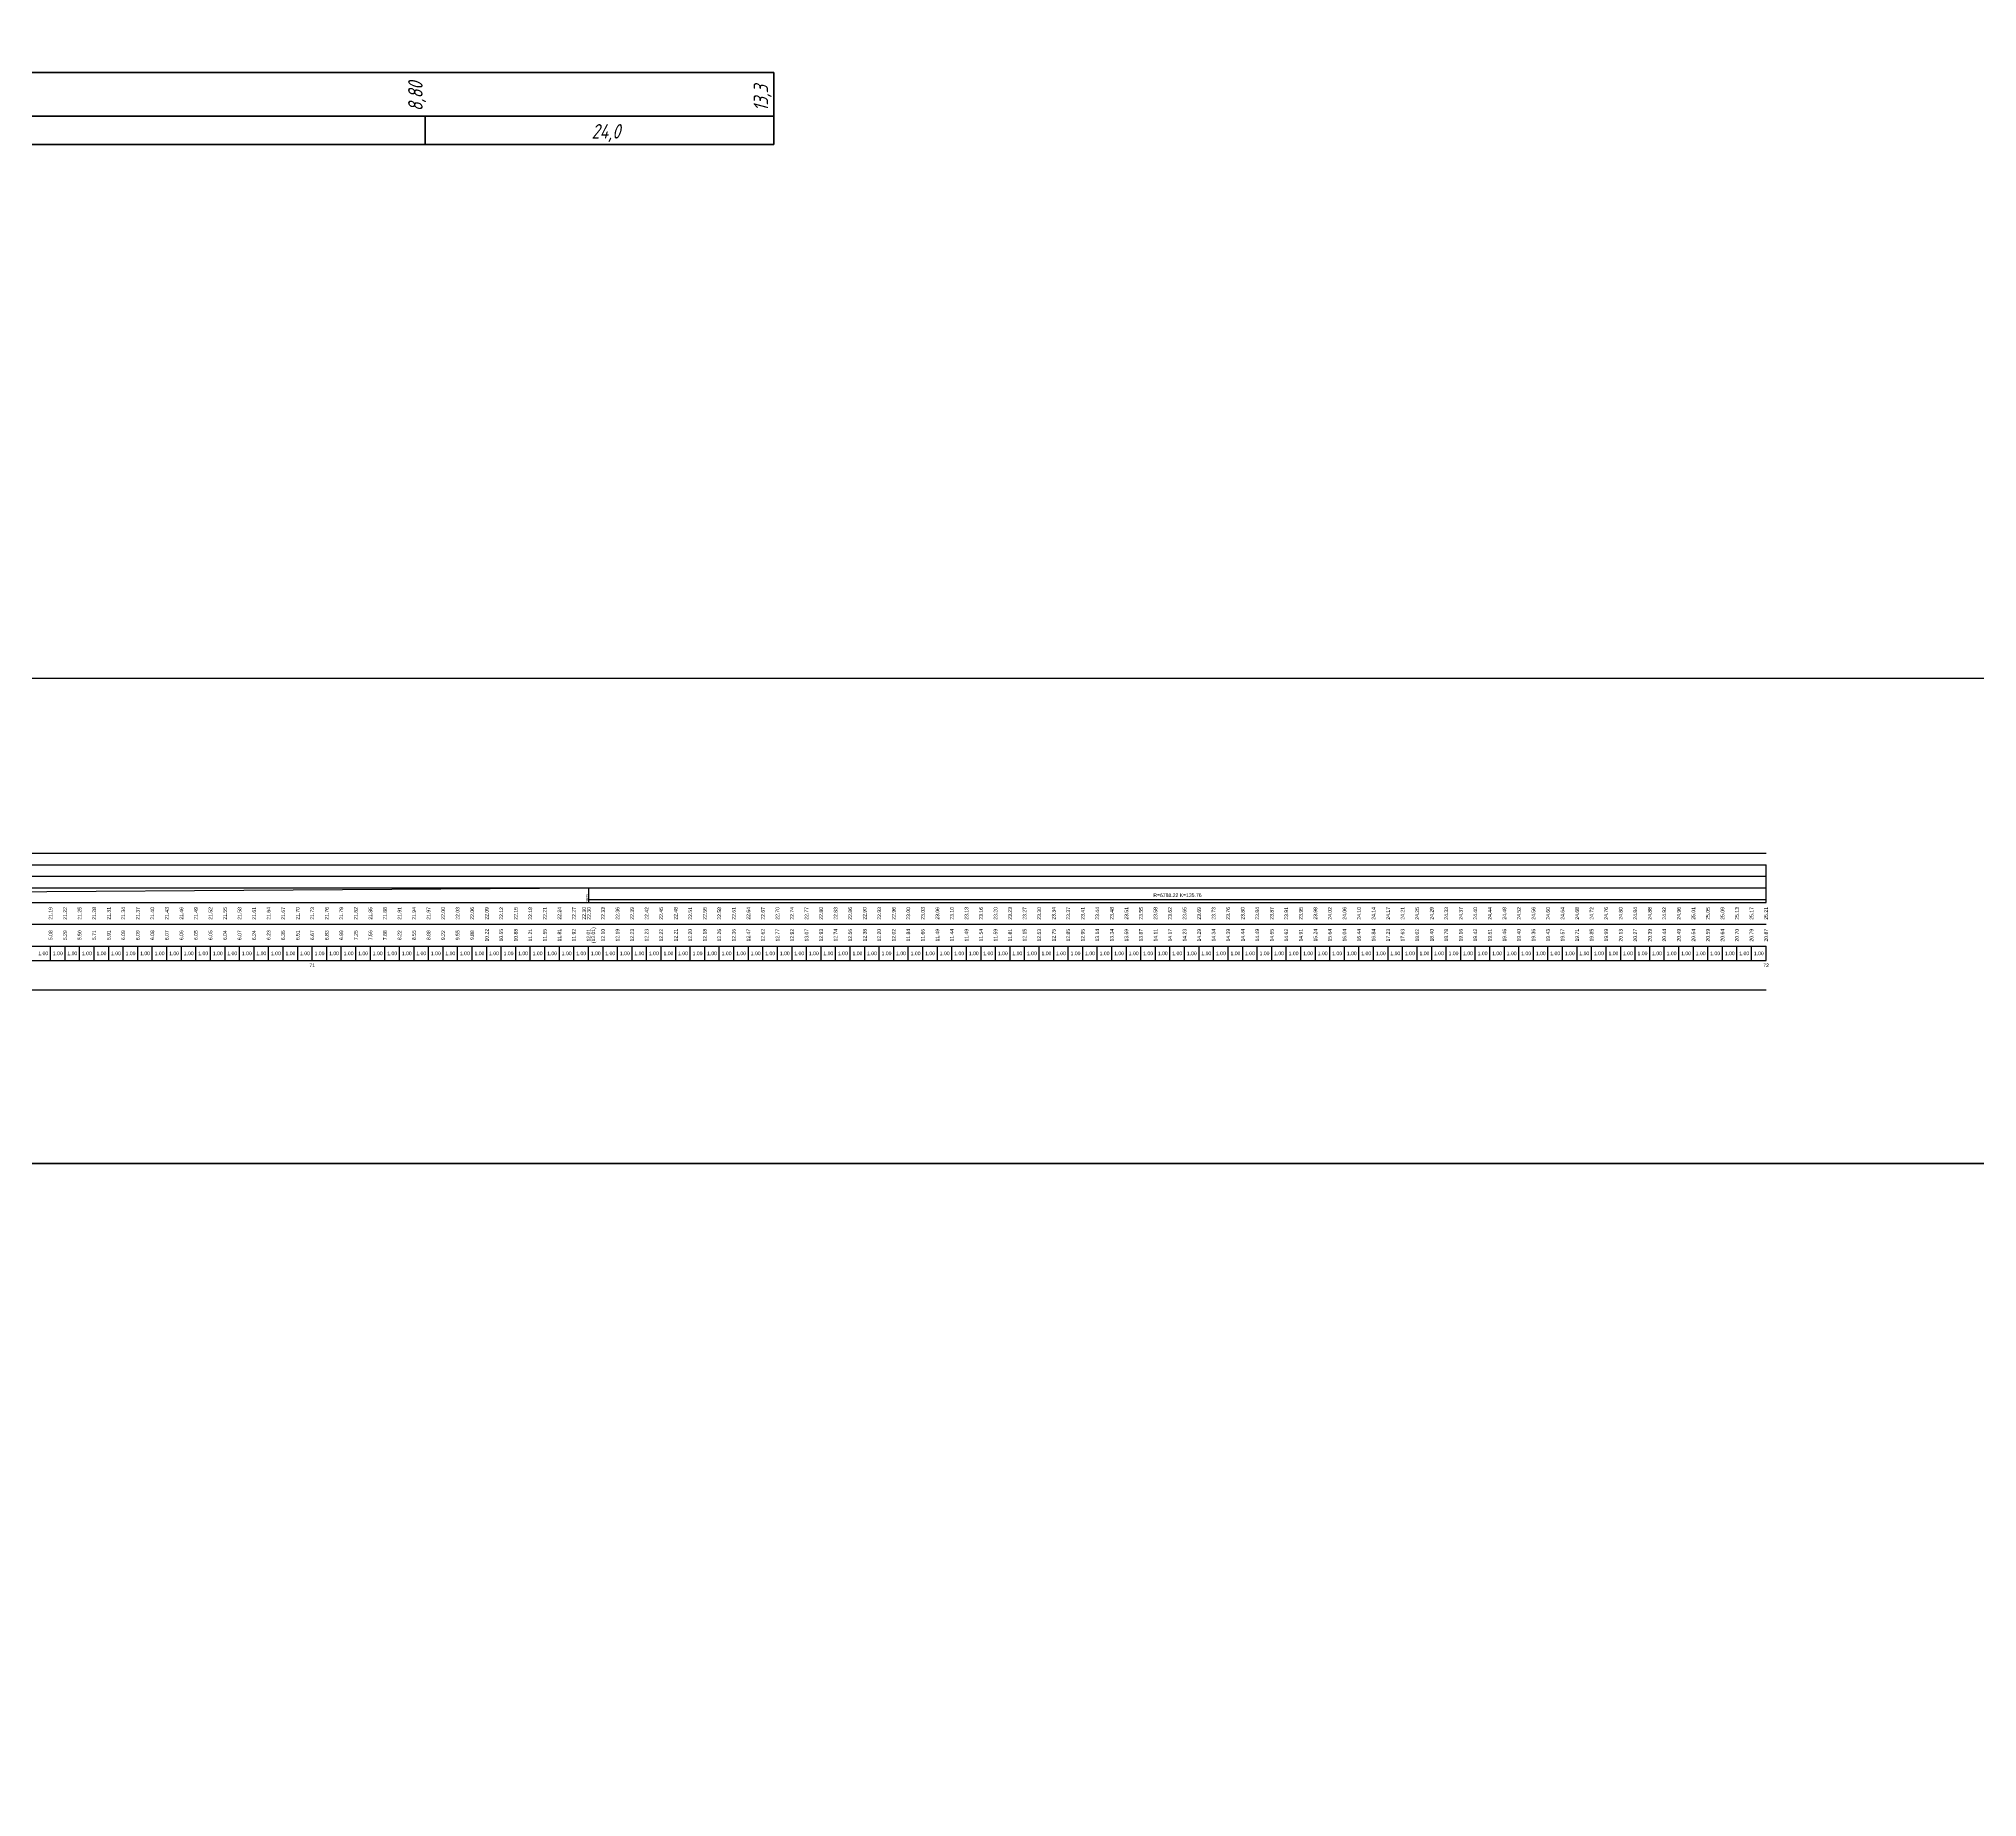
# Model space of a CAD drawing. Header units: millimetres. Extents: x 0 to 285450075, y -3000605 to 8125189010.
# Drawn here: x 6879598 to 7012934, y -149532 to -28567 of the extents above; entities that cross this region are included whole.
import ezdxf
from ezdxf import colors
from ezdxf.entities.mleader import LeaderData, LeaderLine
from ezdxf.enums import TextEntityAlignment as Align
from ezdxf.math import Vec2, Vec3

# ---------------------------------------------------------------- set-up
doc = ezdxf.new("R2010")
doc.units = ezdxf.units.MM
for name, color, linetype, lineweight in [('1-Бетон', 106, 'Continuous', 35), ('ИС_TXT', 4, 'Continuous', 18), ('ИС_Выноски', 3, 'Continuous', 18), ('ИС_ТаБл', 5, 'Continuous', 35)]:
    doc.layers.add(name, color=color, linetype=linetype, lineweight=lineweight)
for name, color, linetype in [('Красные отметки', 1, 'Continuous'), ('Пикеты', 7, 'Continuous'), ('Таблица', 7, 'Continuous'), ('Черные отметки', 3, 'Continuous')]:
    doc.layers.add(name, color=color, linetype=linetype)
doc.styles.add('0', font='isocpeur.ttf', dxfattribs={"width": 0.8, "oblique": 15})
doc.styles.add('ISOCPEUR', font='isocpeur.ttf', dxfattribs={"width": 0.8, "oblique": 15, "height": 2.5})
doc.styles.get("Standard").update_dxf_attribs({"font": 'arial.ttf'})

# ---------------------------------------------------------------- blocks, each defined once
blk = doc.blocks.new('_None')
blk = doc.blocks.new('мост план кальмиус')
at = {"layer": 'ИС_Выноски'}
ml = blk.add_multileader_mtext('Standard', dxfattribs=at)
ml.set_content('Ось опоры ОК6 \\PПК71+28,02', color=256, style='ISOCPEUR')
ml.set_leader_properties(color=256, linetype='ByLayer')
ml.set_arrow_properties(name='NONE')
ml.build(insert=Vec2(0, 0))
ml.multileader.update_dxf_attribs({"text_left_attachment_type": 6, "text_right_attachment_type": 6, "dogleg_length": 0.36, "arrow_head_size": 600, "scale": 200})
ctx = ml.context
ctx.base_point, ctx.scale, ctx.char_height, ctx.arrow_head_size, ctx.landing_gap_size, ctx.plane_origin, ctx.plane_x_axis, ctx.plane_y_axis = Vec3(73245, -25515), 200, 1200, 600, 125, Vec3(80241, -7446), Vec3(0, 1), Vec3(-1, 0)
ctx.left_attachment, ctx.right_attachment, ctx.text_align_type = 6, 6, 1
notes = []
notes.append((ctx, [(1, (1, 1, 0), (73245, -15820), (0, -1), 161, [(1, [(73245, -14402)], 0, [])])]))
ctx.mtext.insert, ctx.mtext.text_direction, ctx.mtext.rotation, ctx.mtext.width, ctx.mtext.alignment, ctx.mtext.flow_direction = Vec3(71805, -20748), Vec3(0, 1), 1.5707963, 17109.09, 2, 5
ml = blk.add_multileader_mtext('Standard', dxfattribs=at)
ml.set_content('Ось опоры ОП5 \\PПК 71+4,24', color=256, style='ISOCPEUR')
ml.set_leader_properties(color=256, linetype='ByLayer')
ml.set_arrow_properties(name='NONE')
ml.build(insert=Vec2(0, 0))
ml.multileader.update_dxf_attribs({"text_left_attachment_type": 6, "text_right_attachment_type": 6, "dogleg_length": 0.36, "arrow_head_size": 600, "scale": 200})
ctx = ml.context
ctx.base_point, ctx.scale, ctx.char_height, ctx.arrow_head_size, ctx.landing_gap_size, ctx.plane_origin, ctx.plane_x_axis, ctx.plane_y_axis = Vec3(49545, -27906), 200, 1200, 600, 125, Vec3(56540, -9401), Vec3(0, 1), Vec3(-1, 0)
ctx.left_attachment, ctx.right_attachment, ctx.text_align_type = 6, 6, 1
notes.append((ctx, [(1, (1, 1, 0), (49545, -18212), (0, -1), 161, [(1, [(49545, -16236)], 0, [])])]))
ctx.mtext.insert, ctx.mtext.text_direction, ctx.mtext.rotation, ctx.mtext.width, ctx.mtext.alignment, ctx.mtext.flow_direction = Vec3(48105, -23139), Vec3(0, 1), 1.5707963, 10620.22, 2, 5
for ctx, leaders in notes:
    for number, flags, end, landing, length, lines in leaders:
        leader = LeaderData()
        leader.index, (leader.has_last_leader_line, leader.has_dogleg_vector, leader.attachment_direction) = number, flags
        leader.last_leader_point, leader.dogleg_vector, leader.dogleg_length = Vec3(end), Vec3(landing), length
        for number, points, colour, breaks in lines:
            line = LeaderLine()
            line.index, line.vertices, line.color, line.breaks = number, Vec3.list(points), colors.encode_raw_color(colour), breaks
            leader.lines.append(line)
        ctx.leaders.append(leader)

msp = doc.modelspace()

# ---------------------------------------------------------------- linework, layer by layer
at = {"color": 1}
msp.add_lwpolyline([(6546658.009, 91146.6249), (7115680.6605, 91146.6249), (7115680.6605, -72566.6945), (6546658.009, -72566.6945)], close=True, dxfattribs=at)

# ---------------------------------------------------------------- next in the draw order: block references
at = {"layer": '1-Бетон'}
msp.add_blockref('мост план кальмиус', (6853073.53, -668947.9294), dxfattribs=at)

# ---------------------------------------------------------------- next in the draw order: linework, layer by layer
at = {"color": 1}
msp.add_lwpolyline([(6546658.009, 91146.6249), (7115680.6605, 91146.6249), (7115680.6605, -72566.6945), (6546658.009, -72566.6945)], close=True, dxfattribs=at)
at = {"layer": '1-Бетон', "color": 6}
msp.add_lwpolyline([(6532385.7521, 97510.8397), (7457736.6859, 97510.8397), (7457736.6859, -105940.3832), (6532385.7521, -105940.3832)], close=True, dxfattribs=at)
at = {"layer": 'ИС_ТаБл'}
for p, q in [((6766243.5233, -30884.1617), (6930166.0922, -30884.1617)), ((6766243.5233, -35838.5693), (6930166.0922, -35838.5693))]:
    msp.add_line(p, q, dxfattribs=at)
at = {"layer": 'ИС_ТаБл', "ltscale": 1000}
msp.add_line((6930166.0922, -33884.1617), (6766243.5233, -33884.1617), dxfattribs=at)
at = {"layer": 'ИС_ТаБл'}
msp.add_lwpolyline([(6930166.0922, -30884.1617), (6930166.0922, -35838.5693)], dxfattribs=at)
at = {"layer": 'ИС_ТаБл', "ltscale": 1000}
msp.add_lwpolyline([(6906171.5321, -33884.1617), (6906171.5321, -35838.5693)], dxfattribs=at)
at = {"layer": 'Красные отметки', "linetype": 'Continuous'}
for p, q in [((6761841.5182, -87983.4055), (6917436.7226, -86983.4055)), ((6917436.7226, -87983.4055), (6917436.7226, -86983.4055)), ((6917436.7226, -87783.4055), (6998408.6098, -87783.4055)), ((6998408.6098, -87983.4055), (6998408.6098, -86983.4055)), ((6998408.6098, -87983.4055), (6998408.6098, -86983.4055))]:
    msp.add_line(p, q, dxfattribs=at)
at = {"layer": 'Таблица', "linetype": 'Continuous'}
for p, q in [((6598408.6098, -84583.4055), (6998408.6098, -84583.4055)), ((6598408.6098, -85383.4055), (6998408.6098, -85383.4055)), ((6598408.6098, -86183.4055), (6998408.6098, -86183.4055)), ((6998408.6098, -86183.4055), (6998408.6098, -85383.4055)), ((6998408.6098, -86983.4055), (6998408.6098, -86183.4055)), ((6598408.6098, -86983.4055), (6998408.6098, -86983.4055)), ((6598408.6098, -87983.4055), (6998408.6098, -87983.4055)), ((6598408.6098, -89483.4055), (6998408.6098, -89483.4055)), ((6598408.6098, -90983.4055), (6998408.6098, -90983.4055)), ((6598408.6098, -91983.4055), (6998408.6098, -91983.4055)), ((6598408.6098, -93983.4055), (6998408.6098, -93983.4055))]:
    msp.add_line(p, q, dxfattribs=at)
at = {"layer": 'Черные отметки', "linetype": 'Continuous'}
for p, q in [((6880408.6098, -91983.4055), (6880408.6098, -90983.4055)), ((6881408.6098, -91983.4055), (6881408.6098, -90983.4055)), ((6882408.6098, -91983.4055), (6882408.6098, -90983.4055)), ((6883408.6098, -91983.4055), (6883408.6098, -90983.4055)), ((6884408.6098, -91983.4055), (6884408.6098, -90983.4055)), ((6885408.6098, -91983.4055), (6885408.6098, -90983.4055)), ((6886408.6098, -91983.4055), (6886408.6098, -90983.4055)), ((6887408.6098, -91983.4055), (6887408.6098, -90983.4055)), ((6888408.6098, -91983.4055), (6888408.6098, -90983.4055)), ((6889408.6098, -91983.4055), (6889408.6098, -90983.4055)), ((6890408.6098, -91983.4055), (6890408.6098, -90983.4055)), ((6891408.6098, -91983.4055), (6891408.6098, -90983.4055)), ((6892408.6098, -91983.4055), (6892408.6098, -90983.4055)), ((6893408.6098, -91983.4055), (6893408.6098, -90983.4055)), ((6894408.6098, -91983.4055), (6894408.6098, -90983.4055)), ((6895408.6098, -91983.4055), (6895408.6098, -90983.4055)), ((6896408.6098, -91983.4055), (6896408.6098, -90983.4055)), ((6897408.6098, -91983.4055), (6897408.6098, -90983.4055)), ((6898408.6098, -91983.4055), (6898408.6098, -90983.4055)), ((6899408.6098, -91983.4055), (6899408.6098, -90983.4055)), ((6900408.6098, -91983.4055), (6900408.6098, -90983.4055)), ((6901408.6098, -91983.4055), (6901408.6098, -90983.4055)), ((6902408.6098, -91983.4055), (6902408.6098, -90983.4055)), ((6903408.6098, -91983.4055), (6903408.6098, -90983.4055)), ((6904408.6098, -91983.4055), (6904408.6098, -90983.4055)), ((6905408.6098, -91983.4055), (6905408.6098, -90983.4055)), ((6906408.6098, -91983.4055), (6906408.6098, -90983.4055)), ((6907408.6098, -91983.4055), (6907408.6098, -90983.4055)), ((6908408.6098, -91983.4055), (6908408.6098, -90983.4055)), ((6909408.6098, -91983.4055), (6909408.6098, -90983.4055)), ((6910408.6098, -91983.4055), (6910408.6098, -90983.4055)), ((6911408.6098, -91983.4055), (6911408.6098, -90983.4055)), ((6912408.6098, -91983.4055), (6912408.6098, -90983.4055)), ((6913408.6098, -91983.4055), (6913408.6098, -90983.4055)), ((6914408.6098, -91983.4055), (6914408.6098, -90983.4055)), ((6915408.6098, -91983.4055), (6915408.6098, -90983.4055)), ((6916408.6098, -91983.4055), (6916408.6098, -90983.4055)), ((6917408.6098, -91983.4055), (6917408.6098, -90983.4055)), ((6918408.6098, -91983.4055), (6918408.6098, -90983.4055)), ((6919408.6098, -91983.4055), (6919408.6098, -90983.4055)), ((6920408.6098, -91983.4055), (6920408.6098, -90983.4055)), ((6921408.6098, -91983.4055), (6921408.6098, -90983.4055)), ((6922408.6098, -91983.4055), (6922408.6098, -90983.4055)), ((6923408.6098, -91983.4055), (6923408.6098, -90983.4055)), ((6924408.6098, -91983.4055), (6924408.6098, -90983.4055)), ((6925408.6098, -91983.4055), (6925408.6098, -90983.4055)), ((6926408.6098, -91983.4055), (6926408.6098, -90983.4055)), ((6927408.6098, -91983.4055), (6927408.6098, -90983.4055)), ((6928408.6098, -91983.4055), (6928408.6098, -90983.4055)), ((6929408.6098, -91983.4055), (6929408.6098, -90983.4055)), ((6930408.6098, -91983.4055), (6930408.6098, -90983.4055)), ((6931408.6098, -91983.4055), (6931408.6098, -90983.4055)), ((6932408.6098, -91983.4055), (6932408.6098, -90983.4055)), ((6933408.6098, -91983.4055), (6933408.6098, -90983.4055)), ((6934408.6098, -91983.4055), (6934408.6098, -90983.4055)), ((6935408.6098, -91983.4055), (6935408.6098, -90983.4055)), ((6936408.6098, -91983.4055), (6936408.6098, -90983.4055)), ((6937408.6098, -91983.4055), (6937408.6098, -90983.4055)), ((6938408.6098, -91983.4055), (6938408.6098, -90983.4055)), ((6939408.6098, -91983.4055), (6939408.6098, -90983.4055)), ((6940408.6098, -91983.4055), (6940408.6098, -90983.4055)), ((6941408.6098, -91983.4055), (6941408.6098, -90983.4055)), ((6942408.6098, -91983.4055), (6942408.6098, -90983.4055)), ((6943408.6098, -91983.4055), (6943408.6098, -90983.4055)), ((6944408.6098, -91983.4055), (6944408.6098, -90983.4055)), ((6945408.6098, -91983.4055), (6945408.6098, -90983.4055)), ((6946408.6098, -91983.4055), (6946408.6098, -90983.4055)), ((6947408.6098, -91983.4055), (6947408.6098, -90983.4055)), ((6948408.6098, -91983.4055), (6948408.6098, -90983.4055)), ((6949408.6098, -91983.4055), (6949408.6098, -90983.4055)), ((6950408.6098, -91983.4055), (6950408.6098, -90983.4055)), ((6951408.6098, -91983.4055), (6951408.6098, -90983.4055)), ((6952408.6098, -91983.4055), (6952408.6098, -90983.4055)), ((6953408.6098, -91983.4055), (6953408.6098, -90983.4055)), ((6954408.6098, -91983.4055), (6954408.6098, -90983.4055)), ((6955408.6098, -91983.4055), (6955408.6098, -90983.4055)), ((6956408.6098, -91983.4055), (6956408.6098, -90983.4055)), ((6957408.6098, -91983.4055), (6957408.6098, -90983.4055)), ((6958408.6098, -91983.4055), (6958408.6098, -90983.4055)), ((6959408.6098, -91983.4055), (6959408.6098, -90983.4055)), ((6960408.6098, -91983.4055), (6960408.6098, -90983.4055)), ((6961408.6098, -91983.4055), (6961408.6098, -90983.4055)), ((6962408.6098, -91983.4055), (6962408.6098, -90983.4055)), ((6963408.6098, -91983.4055), (6963408.6098, -90983.4055)), ((6964408.6098, -91983.4055), (6964408.6098, -90983.4055)), ((6965408.6098, -91983.4055), (6965408.6098, -90983.4055)), ((6966408.6098, -91983.4055), (6966408.6098, -90983.4055)), ((6967408.6098, -91983.4055), (6967408.6098, -90983.4055)), ((6968408.6098, -91983.4055), (6968408.6098, -90983.4055)), ((6969408.6098, -91983.4055), (6969408.6098, -90983.4055)), ((6970408.6098, -91983.4055), (6970408.6098, -90983.4055)), ((6971408.6098, -91983.4055), (6971408.6098, -90983.4055)), ((6972408.6098, -91983.4055), (6972408.6098, -90983.4055)), ((6973408.6098, -91983.4055), (6973408.6098, -90983.4055)), ((6974408.6098, -91983.4055), (6974408.6098, -90983.4055)), ((6975408.6098, -91983.4055), (6975408.6098, -90983.4055)), ((6976408.6098, -91983.4055), (6976408.6098, -90983.4055)), ((6977408.6098, -91983.4055), (6977408.6098, -90983.4055)), ((6978408.6098, -91983.4055), (6978408.6098, -90983.4055)), ((6979408.6098, -91983.4055), (6979408.6098, -90983.4055)), ((6980408.6098, -91983.4055), (6980408.6098, -90983.4055)), ((6981408.6098, -91983.4055), (6981408.6098, -90983.4055)), ((6982408.6098, -91983.4055), (6982408.6098, -90983.4055)), ((6983408.6098, -91983.4055), (6983408.6098, -90983.4055)), ((6984408.6098, -91983.4055), (6984408.6098, -90983.4055)), ((6985408.6098, -91983.4055), (6985408.6098, -90983.4055)), ((6986408.6098, -91983.4055), (6986408.6098, -90983.4055)), ((6987408.6098, -91983.4055), (6987408.6098, -90983.4055)), ((6988408.6098, -91983.4055), (6988408.6098, -90983.4055)), ((6989408.6098, -91983.4055), (6989408.6098, -90983.4055)), ((6990408.6098, -91983.4055), (6990408.6098, -90983.4055)), ((6991408.6098, -91983.4055), (6991408.6098, -90983.4055)), ((6992408.6098, -91983.4055), (6992408.6098, -90983.4055)), ((6993408.6098, -91983.4055), (6993408.6098, -90983.4055)), ((6994408.6098, -91983.4055), (6994408.6098, -90983.4055)), ((6995408.6098, -91983.4055), (6995408.6098, -90983.4055)), ((6996408.6098, -91983.4055), (6996408.6098, -90983.4055)), ((6997408.6098, -91983.4055), (6997408.6098, -90983.4055)), ((6998408.6098, -91983.4055), (6998408.6098, -90983.4055))]:
    msp.add_line(p, q, dxfattribs=at)

# ---------------------------------------------------------------- next in the draw order: texts
at = {"layer": 'ИС_TXT', "ltscale": 1000, "style": '0', "oblique": 15, "width": 0.8}
for s, p in [('8,80', (6906004.5122, -33551.0915, 0)), ('13,3', (6929771.0932, -33551.0915, 0))]:
    msp.add_text(s, height=1000, rotation=90, dxfattribs=at).set_placement(p)
msp.add_text('24,0', height=1000, dxfattribs=at).set_placement((6917621.5398, -35434.9515, 0))
at = {"layer": 'Красные отметки', "linetype": 'Continuous', "width": 0.8}
msp.add_text('19.03', height=150, rotation=90.000002493, dxfattribs=at).set_placement((6917386.7226, -87937.951))
msp.add_text('R=6788.22 K=135.76', height=250, dxfattribs=at).set_placement((6957922.6662, -87483.4055), align=Align.MIDDLE_CENTER)
for s, p in [('21.19', (6880408.6098, -88733.4055)), ('21.22', (6881408.6098, -88733.4055)), ('21.25', (6882408.6098, -88733.4055)), ('21.28', (6883408.6098, -88733.4055)), ('21.31', (6884408.6098, -88733.4055)), ('21.34', (6885408.6098, -88733.4055)), ('21.37', (6886408.6098, -88733.4055)), ('21.40', (6887408.6098, -88733.4055)), ('21.43', (6888408.6098, -88733.4055)), ('21.46', (6889408.6098, -88733.4055)), ('21.49', (6890408.6098, -88733.4055)), ('21.52', (6891408.6098, -88733.4055)), ('21.55', (6892408.6098, -88733.4055)), ('21.58', (6893408.6098, -88733.4055)), ('21.61', (6894408.6098, -88733.4055)), ('21.64', (6895408.6098, -88733.4055)), ('21.67', (6896408.6098, -88733.4055)), ('21.70', (6897408.6098, -88733.4055)), ('21.73', (6898408.6098, -88733.4055)), ('21.76', (6899408.6098, -88733.4055)), ('21.79', (6900408.6098, -88733.4055)), ('21.82', (6901408.6098, -88733.4055)), ('21.85', (6902408.6098, -88733.4055)), ('21.88', (6903408.6098, -88733.4055)), ('21.91', (6904408.6098, -88733.4055)), ('21.94', (6905408.6098, -88733.4055)), ('21.97', (6906408.6098, -88733.4055)), ('22.00', (6907408.6098, -88733.4055)), ('22.03', (6908408.6098, -88733.4055)), ('22.06', (6909408.6098, -88733.4055)), ('22.09', (6910408.6098, -88733.4055)), ('22.12', (6911408.6098, -88733.4055)), ('22.15', (6912408.6098, -88733.4055)), ('22.18', (6913408.6098, -88733.4055)), ('22.21', (6914408.6098, -88733.4055)), ('22.24', (6915408.6098, -88733.4055)), ('22.27', (6916408.6098, -88733.4055)), ('22.30', (6917103.3893, -88733.4055)), ('22.30', (6917436.7226, -88733.4055)), ('22.33', (6918408.6098, -88733.4055)), ('22.36', (6919408.6098, -88733.4055)), ('22.39', (6920408.6098, -88733.4055)), ('22.42', (6921408.6098, -88733.4055)), ('22.45', (6922408.6098, -88733.4055)), ('22.48', (6923408.6098, -88733.4055)), ('22.51', (6924408.6098, -88733.4055)), ('22.55', (6925408.6098, -88733.4055)), ('22.58', (6926408.6098, -88733.4055)), ('22.61', (6927408.6098, -88733.4055)), ('22.64', (6928408.6098, -88733.4055)), ('22.67', (6929408.6098, -88733.4055)), ('22.70', (6930408.6098, -88733.4055)), ('22.74', (6931408.6098, -88733.4055)), ('22.77', (6932408.6098, -88733.4055)), ('22.80', (6933408.6098, -88733.4055)), ('22.83', (6934408.6098, -88733.4055)), ('22.86', (6935408.6098, -88733.4055)), ('22.90', (6936408.6098, -88733.4055)), ('22.93', (6937408.6098, -88733.4055)), ('22.96', (6938408.6098, -88733.4055)), ('23.00', (6939408.6098, -88733.4055)), ('23.03', (6940408.6098, -88733.4055)), ('23.06', (6941408.6098, -88733.4055)), ('23.10', (6942408.6098, -88733.4055)), ('23.13', (6943408.6098, -88733.4055)), ('23.16', (6944408.6098, -88733.4055)), ('23.20', (6945408.6098, -88733.4055)), ('23.23', (6946408.6098, -88733.4055)), ('23.27', (6947408.6098, -88733.4055)), ('23.30', (6948408.6098, -88733.4055)), ('23.34', (6949408.6098, -88733.4055)), ('23.37', (6950408.6098, -88733.4055)), ('23.41', (6951408.6098, -88733.4055)), ('23.44', (6952408.6098, -88733.4055)), ('23.48', (6953408.6098, -88733.4055)), ('23.51', (6954408.6098, -88733.4055)), ('23.55', (6955408.6098, -88733.4055)), ('23.58', (6956408.6098, -88733.4055)), ('23.62', (6957408.6098, -88733.4055)), ('23.65', (6958408.6098, -88733.4055)), ('23.69', (6959408.6098, -88733.4055)), ('23.73', (6960408.6098, -88733.4055)), ('23.76', (6961408.6098, -88733.4055)), ('23.80', (6962408.6098, -88733.4055)), ('23.84', (6963408.6098, -88733.4055)), ('23.87', (6964408.6098, -88733.4055)), ('23.91', (6965408.6098, -88733.4055)), ('23.95', (6966408.6098, -88733.4055)), ('23.98', (6967408.6098, -88733.4055)), ('24.02', (6968408.6098, -88733.4055)), ('24.06', (6969408.6098, -88733.4055)), ('24.10', (6970408.6098, -88733.4055)), ('24.14', (6971408.6098, -88733.4055)), ('24.17', (6972408.6098, -88733.4055)), ('24.21', (6973408.6098, -88733.4055)), ('24.25', (6974408.6098, -88733.4055)), ('24.29', (6975408.6098, -88733.4055)), ('24.33', (6976408.6098, -88733.4055)), ('24.37', (6977408.6098, -88733.4055)), ('24.40', (6978408.6098, -88733.4055)), ('24.44', (6979408.6098, -88733.4055)), ('24.48', (6980408.6098, -88733.4055)), ('24.52', (6981408.6098, -88733.4055)), ('24.56', (6982408.6098, -88733.4055)), ('24.60', (6983408.6098, -88733.4055)), ('24.64', (6984408.6098, -88733.4055)), ('24.68', (6985408.6098, -88733.4055)), ('24.72', (6986408.6098, -88733.4055)), ('24.76', (6987408.6098, -88733.4055)), ('24.80', (6988408.6098, -88733.4055)), ('24.84', (6989408.6098, -88733.4055)), ('24.88', (6990408.6098, -88733.4055)), ('24.92', (6991408.6098, -88733.4055)), ('24.96', (6992408.6098, -88733.4055)), ('25.01', (6993408.6098, -88733.4055)), ('25.05', (6994408.6098, -88733.4055)), ('25.09', (6995408.6098, -88733.4055)), ('25.13', (6996408.6098, -88733.4055)), ('25.17', (6997408.6098, -88733.4055)), ('25.21', (6998408.6098, -88733.4055))]:
    msp.add_text(s, height=250, rotation=90.000002493, dxfattribs=at).set_placement(p, align=Align.MIDDLE_CENTER)
at = {"layer": 'Пикеты', "linetype": 'Continuous', "width": 0.8}
for s, p in [('71', (6898408.6098, -92429.9288)), ('72', (6998408.6098, -92429.9288))]:
    msp.add_text(s, height=250, dxfattribs=at).set_placement(p, align=Align.CENTER)
at = {"layer": 'Черные отметки', "linetype": 'Continuous', "width": 0.8}
for s, p in [('5.08', (6880408.6098, -90233.4055)), ('5.29', (6881408.6098, -90233.4055)), ('5.50', (6882408.6098, -90233.4055)), ('5.71', (6883408.6098, -90233.4055)), ('5.91', (6884408.6098, -90233.4055)), ('6.09', (6885408.6098, -90233.4055)), ('6.09', (6886408.6098, -90233.4055)), ('6.08', (6887408.6098, -90233.4055)), ('6.07', (6888408.6098, -90233.4055)), ('6.06', (6889408.6098, -90233.4055)), ('6.05', (6890408.6098, -90233.4055)), ('6.05', (6891408.6098, -90233.4055)), ('6.04', (6892408.6098, -90233.4055)), ('6.07', (6893408.6098, -90233.4055)), ('6.24', (6894408.6098, -90233.4055)), ('6.23', (6895408.6098, -90233.4055)), ('6.35', (6896408.6098, -90233.4055)), ('6.51', (6897408.6098, -90233.4055)), ('6.67', (6898408.6098, -90233.4055)), ('6.83', (6899408.6098, -90233.4055)), ('6.99', (6900408.6098, -90233.4055)), ('7.25', (6901408.6098, -90233.4055)), ('7.56', (6902408.6098, -90233.4055)), ('7.88', (6903408.6098, -90233.4055)), ('8.22', (6904408.6098, -90233.4055)), ('8.55', (6905408.6098, -90233.4055)), ('8.88', (6906408.6098, -90233.4055)), ('9.22', (6907408.6098, -90233.4055)), ('9.55', (6908408.6098, -90233.4055)), ('9.88', (6909408.6098, -90233.4055)), ('10.22', (6910408.6098, -90233.4055)), ('10.55', (6911408.6098, -90233.4055)), ('10.88', (6912408.6098, -90233.4055)), ('11.21', (6913408.6098, -90233.4055)), ('11.55', (6914408.6098, -90233.4055)), ('11.81', (6915408.6098, -90233.4055)), ('11.92', (6916408.6098, -90233.4055)), ('12.01', (6917408.6098, -90233.4055)), ('(12.01)', (6917741.9431, -90233.4055)), ('12.10', (6918408.6098, -90233.4055)), ('12.19', (6919408.6098, -90233.4055)), ('12.23', (6920408.6098, -90233.4055)), ('12.23', (6921408.6098, -90233.4055)), ('12.22', (6922408.6098, -90233.4055)), ('12.21', (6923408.6098, -90233.4055)), ('12.20', (6924408.6098, -90233.4055)), ('12.18', (6925408.6098, -90233.4055)), ('12.26', (6926408.6098, -90233.4055)), ('12.36', (6927408.6098, -90233.4055)), ('12.47', (6928408.6098, -90233.4055)), ('12.62', (6929408.6098, -90233.4055)), ('12.77', (6930408.6098, -90233.4055)), ('12.92', (6931408.6098, -90233.4055)), ('13.07', (6932408.6098, -90233.4055)), ('12.93', (6933408.6098, -90233.4055)), ('12.74', (6934408.6098, -90233.4055)), ('12.56', (6935408.6098, -90233.4055)), ('12.38', (6936408.6098, -90233.4055)), ('12.20', (6937408.6098, -90233.4055)), ('12.02', (6938408.6098, -90233.4055)), ('11.84', (6939408.6098, -90233.4055)), ('11.66', (6940408.6098, -90233.4055)), ('11.49', (6941408.6098, -90233.4055)), ('11.44', (6942408.6098, -90233.4055)), ('11.49', (6943408.6098, -90233.4055)), ('11.54', (6944408.6098, -90233.4055)), ('11.59', (6945408.6098, -90233.4055)), ('11.81', (6946408.6098, -90233.4055)), ('12.15', (6947408.6098, -90233.4055)), ('12.53', (6948408.6098, -90233.4055)), ('12.75', (6949408.6098, -90233.4055)), ('12.85', (6950408.6098, -90233.4055)), ('12.95', (6951408.6098, -90233.4055)), ('13.14', (6952408.6098, -90233.4055)), ('13.34', (6953408.6098, -90233.4055)), ('13.59', (6954408.6098, -90233.4055)), ('13.87', (6955408.6098, -90233.4055)), ('14.11', (6956408.6098, -90233.4055)), ('14.17', (6957408.6098, -90233.4055)), ('14.23', (6958408.6098, -90233.4055)), ('14.29', (6959408.6098, -90233.4055)), ('14.34', (6960408.6098, -90233.4055)), ('14.39', (6961408.6098, -90233.4055)), ('14.44', (6962408.6098, -90233.4055)), ('14.49', (6963408.6098, -90233.4055)), ('14.55', (6964408.6098, -90233.4055)), ('14.62', (6965408.6098, -90233.4055)), ('14.91', (6966408.6098, -90233.4055)), ('15.24', (6967408.6098, -90233.4055)), ('15.64', (6968408.6098, -90233.4055)), ('16.04', (6969408.6098, -90233.4055)), ('16.44', (6970408.6098, -90233.4055)), ('16.84', (6971408.6098, -90233.4055)), ('17.23', (6972408.6098, -90233.4055)), ('17.63', (6973408.6098, -90233.4055)), ('18.02', (6974408.6098, -90233.4055)), ('18.40', (6975408.6098, -90233.4055)), ('18.78', (6976408.6098, -90233.4055)), ('19.16', (6977408.6098, -90233.4055)), ('19.42', (6978408.6098, -90233.4055)), ('19.51', (6979408.6098, -90233.4055)), ('19.46', (6980408.6098, -90233.4055)), ('19.40', (6981408.6098, -90233.4055)), ('19.36', (6982408.6098, -90233.4055)), ('19.43', (6983408.6098, -90233.4055)), ('19.57', (6984408.6098, -90233.4055)), ('19.71', (6985408.6098, -90233.4055)), ('19.85', (6986408.6098, -90233.4055)), ('19.99', (6987408.6098, -90233.4055)), ('20.13', (6988408.6098, -90233.4055)), ('20.27', (6989408.6098, -90233.4055)), ('20.39', (6990408.6098, -90233.4055)), ('20.44', (6991408.6098, -90233.4055)), ('20.49', (6992408.6098, -90233.4055)), ('20.54', (6993408.6098, -90233.4055)), ('20.59', (6994408.6098, -90233.4055)), ('20.64', (6995408.6098, -90233.4055)), ('20.70', (6996408.6098, -90233.4055)), ('20.79', (6997408.6098, -90233.4055)), ('20.87', (6998408.6098, -90233.4055))]:
    msp.add_text(s, height=250, rotation=90.000002493, dxfattribs=at).set_placement(p, align=Align.MIDDLE_CENTER)
for p in [(6879908.6098, -91483.4055), (6880908.6098, -91483.4055), (6881908.6098, -91483.4055), (6882908.6098, -91483.4055), (6883908.6098, -91483.4055), (6884908.6098, -91483.4055), (6885908.6098, -91483.4055), (6886908.6098, -91483.4055), (6887908.6098, -91483.4055), (6888908.6098, -91483.4055), (6889908.6098, -91483.4055), (6890908.6098, -91483.4055), (6891908.6098, -91483.4055), (6892908.6098, -91483.4055), (6893908.6098, -91483.4055), (6894908.6098, -91483.4055), (6895908.6098, -91483.4055), (6896908.6098, -91483.4055), (6897908.6098, -91483.4055), (6898908.6098, -91483.4055), (6899908.6098, -91483.4055), (6900908.6098, -91483.4055), (6901908.6098, -91483.4055), (6902908.6098, -91483.4055), (6903908.6098, -91483.4055), (6904908.6098, -91483.4055), (6905908.6098, -91483.4055), (6906908.6098, -91483.4055), (6907908.6098, -91483.4055), (6908908.6098, -91483.4055), (6909908.6098, -91483.4055), (6910908.6098, -91483.4055), (6911908.6098, -91483.4055), (6912908.6098, -91483.4055), (6913908.6098, -91483.4055), (6914908.6098, -91483.4055), (6915908.6098, -91483.4055), (6916908.6098, -91483.4055), (6917908.6098, -91483.4055), (6918908.6098, -91483.4055), (6919908.6098, -91483.4055), (6920908.6098, -91483.4055), (6921908.6098, -91483.4055), (6922908.6098, -91483.4055), (6923908.6098, -91483.4055), (6924908.6098, -91483.4055), (6925908.6098, -91483.4055), (6926908.6098, -91483.4055), (6927908.6098, -91483.4055), (6928908.6098, -91483.4055), (6929908.6098, -91483.4055), (6930908.6098, -91483.4055), (6931908.6098, -91483.4055), (6932908.6098, -91483.4055), (6933908.6098, -91483.4055), (6934908.6098, -91483.4055), (6935908.6098, -91483.4055), (6936908.6098, -91483.4055), (6937908.6098, -91483.4055), (6938908.6098, -91483.4055), (6939908.6098, -91483.4055), (6940908.6098, -91483.4055), (6941908.6098, -91483.4055), (6942908.6098, -91483.4055), (6943908.6098, -91483.4055), (6944908.6098, -91483.4055), (6945908.6098, -91483.4055), (6946908.6098, -91483.4055), (6947908.6098, -91483.4055), (6948908.6098, -91483.4055), (6949908.6098, -91483.4055), (6950908.6098, -91483.4055), (6951908.6098, -91483.4055), (6952908.6098, -91483.4055), (6953908.6098, -91483.4055), (6954908.6098, -91483.4055), (6955908.6098, -91483.4055), (6956908.6098, -91483.4055), (6957908.6098, -91483.4055), (6958908.6098, -91483.4055), (6959908.6098, -91483.4055), (6960908.6098, -91483.4055), (6961908.6098, -91483.4055), (6962908.6098, -91483.4055), (6963908.6098, -91483.4055), (6964908.6098, -91483.4055), (6965908.6098, -91483.4055), (6966908.6098, -91483.4055), (6967908.6098, -91483.4055), (6968908.6098, -91483.4055), (6969908.6098, -91483.4055), (6970908.6098, -91483.4055), (6971908.6098, -91483.4055), (6972908.6098, -91483.4055), (6973908.6098, -91483.4055), (6974908.6098, -91483.4055), (6975908.6098, -91483.4055), (6976908.6098, -91483.4055), (6977908.6098, -91483.4055), (6978908.6098, -91483.4055), (6979908.6098, -91483.4055), (6980908.6098, -91483.4055), (6981908.6098, -91483.4055), (6982908.6098, -91483.4055), (6983908.6098, -91483.4055), (6984908.6098, -91483.4055), (6985908.6098, -91483.4055), (6986908.6098, -91483.4055), (6987908.6098, -91483.4055), (6988908.6098, -91483.4055), (6989908.6098, -91483.4055), (6990908.6098, -91483.4055), (6991908.6098, -91483.4055), (6992908.6098, -91483.4055), (6993908.6098, -91483.4055), (6994908.6098, -91483.4055), (6995908.6098, -91483.4055), (6996908.6098, -91483.4055), (6997908.6098, -91483.4055)]:
    msp.add_text('1.00', height=250, dxfattribs=at).set_placement(p, align=Align.MIDDLE_CENTER)

# ---------------------------------------------------------------- next in the draw order: leaders
at = {"layer": 'ИС_Выноски'}
ml = msp.add_multileader_mtext('Standard', dxfattribs=at)
ml.set_content('Ось опоры ОК6 \\PПК71+28,02', color=256, style='ISOCPEUR')
ml.set_leader_properties(color=256, linetype='ByLayer')
ml.set_arrow_properties(name='NONE')
ml.build(insert=Vec2(0, 0))
ml.multileader.update_dxf_attribs({"text_left_attachment_type": 6, "text_right_attachment_type": 6, "dogleg_length": 0.36, "arrow_head_size": 600, "scale": 200})
ctx = ml.context
ctx.base_point, ctx.scale, ctx.char_height, ctx.arrow_head_size, ctx.landing_gap_size, ctx.plane_origin, ctx.plane_x_axis, ctx.plane_y_axis = Vec3(6926318.9416, -1022715.153), 200, 1200, 600, 125, Vec3(6933314.6181, -1004646.7782), Vec3(0, 1), Vec3(-1, 0)
ctx.left_attachment, ctx.right_attachment, ctx.text_align_type = 6, 6, 1
notes = []
notes.append((ctx, [(1, (1, 1, 0), (6926318.9416, -1013021.0332), (0, -1), 161.0417, [(1, [(6926318.9416, -1011603.0251)], 0, [])])]))
ctx.mtext.insert, ctx.mtext.text_direction, ctx.mtext.rotation, ctx.mtext.width, ctx.mtext.alignment, ctx.mtext.flow_direction = Vec3(6924878.9416, -1017948.614), Vec3(0, 1), 1.5707963268, 17109.090455, 2, 5
ml = msp.add_multileader_mtext('Standard', dxfattribs=at)
ml.set_content('Ось опоры ОК6 \\PПК71+28,02', color=256, style='ISOCPEUR')
ml.set_leader_properties(color=256, linetype='ByLayer')
ml.set_arrow_properties(name='NONE')
ml.build(insert=Vec2(0, 0))
ml.multileader.update_dxf_attribs({"text_left_attachment_type": 6, "text_right_attachment_type": 6, "dogleg_length": 0.36, "arrow_head_size": 600, "scale": 200})
ctx = ml.context
ctx.base_point, ctx.scale, ctx.char_height, ctx.arrow_head_size, ctx.landing_gap_size, ctx.plane_origin, ctx.plane_x_axis, ctx.plane_y_axis = Vec3(6926318.9416, -1294462.4915), 200, 1200, 600, 125, Vec3(6933314.6181, -1276394.1166), Vec3(0, 1), Vec3(-1, 0)
ctx.left_attachment, ctx.right_attachment, ctx.text_align_type = 6, 6, 1
notes.append((ctx, [(1, (1, 1, 0), (6926318.9416, -1284768.3717), (0, -1), 161.0417, [(1, [(6926318.9416, -1283350.3636)], 0, [])])]))
ctx.mtext.insert, ctx.mtext.text_direction, ctx.mtext.rotation, ctx.mtext.width, ctx.mtext.alignment, ctx.mtext.flow_direction = Vec3(6924878.9416, -1289695.9525), Vec3(0, 1), 1.5707963268, 17109.090455, 2, 5
ml = msp.add_multileader_mtext('Standard', dxfattribs=at)
ml.set_content('Ось опоры ОП5 \\PПК 71+4,24', color=256, style='ISOCPEUR')
ml.set_leader_properties(color=256, linetype='ByLayer')
ml.set_arrow_properties(name='NONE')
ml.build(insert=Vec2(0, 0))
ml.multileader.update_dxf_attribs({"text_left_attachment_type": 6, "text_right_attachment_type": 6, "dogleg_length": 0.36, "arrow_head_size": 600, "scale": 200})
ctx = ml.context
ctx.base_point, ctx.scale, ctx.char_height, ctx.arrow_head_size, ctx.landing_gap_size, ctx.plane_origin, ctx.plane_x_axis, ctx.plane_y_axis = Vec3(6902618.0758, -1025106.4344), 200, 1200, 600, 125, Vec3(6909613.7524, -1006601.1133), Vec3(0, 1), Vec3(-1, 0)
ctx.left_attachment, ctx.right_attachment, ctx.text_align_type = 6, 6, 1
notes.append((ctx, [(1, (1, 1, 0), (6902618.0758, -1015412.3146), (0, -1), 161.0417, [(1, [(6902618.0758, -1013436.9517)], 0, [])])]))
ctx.mtext.insert, ctx.mtext.text_direction, ctx.mtext.rotation, ctx.mtext.width, ctx.mtext.alignment, ctx.mtext.flow_direction = Vec3(6901178.0758, -1020339.8954), Vec3(0, 1), 1.5707963268, 10620.215089, 2, 5
for ctx, leaders in notes:
    for number, flags, end, landing, length, lines in leaders:
        leader = LeaderData()
        leader.index, (leader.has_last_leader_line, leader.has_dogleg_vector, leader.attachment_direction) = number, flags
        leader.last_leader_point, leader.dogleg_vector, leader.dogleg_length = Vec3(end), Vec3(landing), length
        for number, points, colour, breaks in lines:
            line = LeaderLine()
            line.index, line.vertices, line.color, line.breaks = number, Vec3.list(points), colors.encode_raw_color(colour), breaks
            leader.lines.append(line)
        ctx.leaders.append(leader)

doc.saveas('drawing.dxf')
